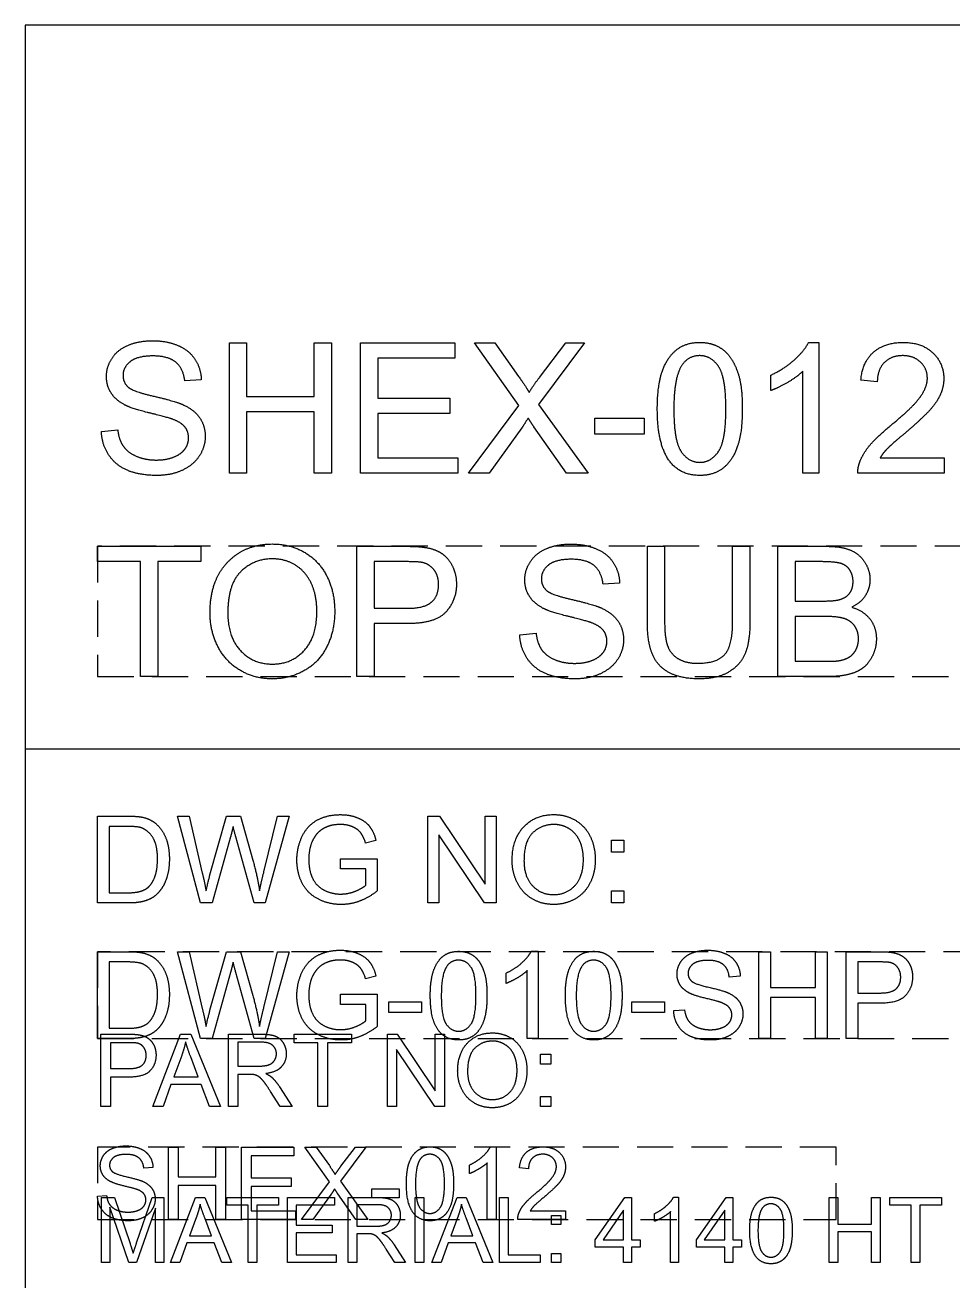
# Model space of a CAD drawing. Header units: millimetres. Extents: x 0 to 340, y 0 to 220.
# Drawn here: x 255 to 267.81, y 17.65 to 35 of the extents above; entities that cross this region are included whole.
import ezdxf

# ---------------------------------------------------------------- set-up
doc = ezdxf.new("R2010")
doc.units = ezdxf.units.MM
doc.linetypes.add('DASHED', pattern=[0.75, 0.5, -0.25])
doc.layers.get('0').update_dxf_attribs({"linetype": 'CONTINUOUS'})

msp = doc.modelspace()

# ---------------------------------------------------------------- linework, layer by layer
for p, q in [((335, 35), (255, 35)), ((255, 35), (255, 5)), ((257.82, 28.809), (257.82, 30.609)), ((257.82, 30.609), (258.058, 30.609)), ((258.058, 30.609), (258.058, 29.87)), ((258.993, 29.87), (258.993, 30.609)), ((258.993, 30.609), (259.232, 30.609)), ((259.232, 30.609), (259.232, 28.809)), ((259.633, 28.809), (259.633, 30.609)), ((259.633, 30.609), (260.935, 30.609)), ((260.935, 30.609), (260.935, 30.397)), ((261.819, 29.747), (261.205, 30.609)), ((261.205, 30.609), (261.488, 30.609)), ((261.488, 30.609), (261.815, 30.148)), ((262.724, 30.609), (262.091, 29.761)), ((262.102, 30.132), (262.465, 30.609)), ((262.465, 30.609), (262.724, 30.609)), ((265.819, 30.617), (265.961, 30.617)), ((265.961, 30.617), (265.961, 28.809)), ((260.935, 30.397), (259.871, 30.397)), ((259.871, 30.397), (259.871, 29.846)), ((265.74, 28.809), (265.74, 30.218)), ((257.433, 30.102), (257.205, 30.085)), ((265.298, 29.951), (265.298, 30.165)), ((266.768, 30.073), (266.541, 30.096)), ((258.058, 29.87), (258.993, 29.87)), ((259.871, 29.846), (260.867, 29.846)), ((260.867, 29.846), (260.867, 29.634)), ((261.123, 28.809), (261.819, 29.747)), ((262.091, 29.761), (262.773, 28.809)), ((258.993, 29.658), (258.058, 29.658)), ((258.058, 29.658), (258.058, 28.809)), ((258.993, 28.809), (258.993, 29.658)), ((260.867, 29.634), (259.871, 29.634)), ((259.871, 29.634), (259.871, 29.022)), ((262.868, 29.35), (262.868, 29.572)), ((262.868, 29.572), (263.547, 29.572)), ((263.547, 29.572), (263.547, 29.35)), ((256.054, 29.388), (256.279, 29.407)), ((261.86, 29.437), (261.409, 28.809)), ((262.478, 28.809), (262.025, 29.451)), ((263.547, 29.35), (262.868, 29.35)), ((259.871, 29.022), (260.976, 29.022)), ((260.976, 29.022), (260.976, 28.809)), ((266.806, 29.022), (267.689, 29.022)), ((267.689, 29.022), (267.689, 28.809)), ((258.058, 28.809), (257.82, 28.809)), ((259.232, 28.809), (258.993, 28.809)), ((260.976, 28.809), (259.633, 28.809)), ((261.409, 28.809), (261.123, 28.809)), ((262.773, 28.809), (262.478, 28.809)), ((265.961, 28.809), (265.74, 28.809)), ((267.689, 28.809), (266.499, 28.809)), ((256, 27.588), (256, 27.8)), ((256, 27.8), (257.427, 27.8)), ((257.427, 27.8), (257.427, 27.588)), ((259.582, 26), (259.582, 27.8)), ((259.582, 27.8), (260.261, 27.8)), ((263.593, 26.76), (263.593, 27.8)), ((263.593, 27.8), (263.831, 27.8)), ((263.831, 27.8), (263.831, 26.761)), ((264.77, 27.8), (265.009, 27.8)), ((264.77, 26.761), (264.77, 27.8)), ((265.009, 27.8), (265.009, 26.76)), ((265.395, 26), (265.395, 27.8)), ((265.395, 27.8), (266.071, 27.8)), ((256.593, 27.588), (256, 27.588)), ((256.593, 26), (256.593, 27.588)), ((257.427, 27.588), (256.831, 27.588)), ((256.831, 27.588), (256.831, 26)), ((260.28, 27.588), (259.82, 27.588)), ((259.82, 27.588), (259.82, 26.944)), ((265.993, 27.588), (265.634, 27.588)), ((265.634, 27.588), (265.634, 27.044)), ((263.21, 27.293), (262.981, 27.276)), ((259.82, 26.944), (260.285, 26.944)), ((265.634, 27.044), (266.023, 27.044)), ((260.281, 26.732), (259.82, 26.732)), ((259.82, 26.732), (259.82, 26)), ((266.05, 26.831), (265.634, 26.831)), ((265.634, 26.831), (265.634, 26.212)), ((261.831, 26.578), (262.056, 26.598)), ((265.634, 26.212), (266.082, 26.212)), ((256.831, 26), (256.593, 26)), ((259.82, 26), (259.582, 26)), ((266.082, 26), (265.395, 26)), ((255, 25), (335, 25)), ((256, 22.873), (256, 24.073)), ((256, 24.073), (256.413, 24.073)), ((257.42, 22.873), (257.102, 24.073)), ((257.102, 24.073), (257.265, 24.073)), ((257.265, 24.073), (257.447, 23.286)), ((257.552, 23.262), (257.78, 24.073)), ((257.78, 24.073), (257.972, 24.073)), ((257.972, 24.073), (258.144, 23.465)), ((258.297, 23.302), (258.485, 24.073)), ((258.645, 24.073), (258.316, 22.873)), ((258.485, 24.073), (258.645, 24.073)), ((260.561, 22.873), (260.561, 24.073)), ((260.561, 24.073), (260.724, 24.073)), ((260.724, 24.073), (261.354, 23.131)), ((261.354, 23.131), (261.354, 24.073)), ((261.354, 24.073), (261.506, 24.073)), ((261.506, 24.073), (261.506, 22.873)), ((256.411, 23.931), (256.159, 23.931)), ((256.159, 23.931), (256.159, 23.014)), ((257.837, 23.787), (257.582, 22.873)), ((258.163, 22.873), (257.91, 23.787)), ((261.344, 22.873), (260.713, 23.816)), ((260.713, 23.816), (260.713, 22.873)), ((259.845, 23.737), (259.702, 23.698)), ((263.099, 23.574), (263.099, 23.742)), ((263.099, 23.742), (263.267, 23.742)), ((263.267, 23.742), (263.267, 23.574)), ((259.354, 23.484), (259.863, 23.485)), ((259.354, 23.344), (259.354, 23.484)), ((259.863, 23.485), (259.863, 23.04)), ((263.267, 23.574), (263.099, 23.574)), ((259.707, 23.344), (259.354, 23.344)), ((259.707, 23.12), (259.707, 23.344)), ((256.159, 23.014), (256.415, 23.014)), ((263.099, 22.873), (263.099, 23.041)), ((263.099, 23.041), (263.267, 23.041)), ((263.267, 23.041), (263.267, 22.873)), ((256.433, 22.873), (256, 22.873)), ((257.582, 22.873), (257.42, 22.873)), ((258.316, 22.873), (258.163, 22.873)), ((260.713, 22.873), (260.561, 22.873)), ((261.506, 22.873), (261.344, 22.873)), ((263.267, 22.873), (263.099, 22.873)), ((256, 21), (256, 22.2)), ((256, 22.2), (256.413, 22.2)), ((256.411, 22.058), (256.159, 22.058)), ((256.159, 22.058), (256.159, 21.142)), ((257.42, 21), (257.102, 22.2)), ((257.102, 22.2), (257.265, 22.2)), ((257.265, 22.2), (257.447, 21.413)), ((257.552, 21.39), (257.78, 22.2)), ((257.78, 22.2), (257.972, 22.2)), ((257.972, 22.2), (258.144, 21.593)), ((258.297, 21.429), (258.485, 22.2)), ((258.645, 22.2), (258.316, 21)), ((258.485, 22.2), (258.645, 22.2)), ((261.988, 22.205), (262.083, 22.205)), ((262.083, 22.205), (262.083, 21)), ((265.133, 21), (265.133, 22.2)), ((265.133, 22.2), (265.292, 22.2)), ((265.292, 22.2), (265.292, 21.707)), ((265.916, 21.707), (265.916, 22.2)), ((265.916, 22.2), (266.075, 22.2)), ((266.075, 22.2), (266.075, 21)), ((266.339, 21), (266.339, 22.2)), ((266.339, 22.2), (266.792, 22.2)), ((266.805, 22.058), (266.498, 22.058)), ((266.498, 22.058), (266.498, 21.629)), ((257.837, 21.914), (257.582, 21)), ((258.163, 21), (257.91, 21.914)), ((259.845, 21.864), (259.702, 21.825)), ((261.641, 21.761), (261.641, 21.904)), ((261.935, 21), (261.935, 21.939)), ((264.876, 21.862), (264.723, 21.85)), ((265.292, 21.707), (265.916, 21.707)), ((259.354, 21.611), (259.863, 21.612)), ((259.354, 21.471), (259.354, 21.611)), ((259.863, 21.612), (259.863, 21.167)), ((265.916, 21.566), (265.292, 21.566)), ((265.292, 21.566), (265.292, 21)), ((265.916, 21), (265.916, 21.566)), ((266.498, 21.629), (266.808, 21.629)), ((259.707, 21.471), (259.354, 21.471)), ((259.707, 21.247), (259.707, 21.471)), ((260.021, 21.36), (260.021, 21.508)), ((260.021, 21.508), (260.473, 21.508)), ((260.473, 21.36), (260.021, 21.36)), ((260.473, 21.508), (260.473, 21.36)), ((263.376, 21.36), (263.376, 21.508)), ((263.376, 21.508), (263.829, 21.508)), ((263.829, 21.36), (263.376, 21.36)), ((263.829, 21.508), (263.829, 21.36)), ((263.956, 21.386), (264.106, 21.399)), ((266.806, 21.488), (266.498, 21.488)), ((266.498, 21.488), (266.498, 21)), ((256.433, 21), (256, 21)), ((256.045, 20.061), (256.045, 21.061)), ((256.045, 21.061), (256.422, 21.061)), ((256.159, 21.142), (256.415, 21.142)), ((256.763, 20.061), (257.147, 21.061)), ((257.147, 21.061), (257.29, 21.061)), ((257.29, 21.061), (257.699, 20.061)), ((257.582, 21), (257.42, 21)), ((257.807, 20.061), (257.807, 21.061)), ((257.807, 21.061), (258.25, 21.061)), ((258.316, 21), (258.163, 21)), ((258.714, 20.943), (258.714, 21.061)), ((258.714, 21.061), (259.506, 21.061)), ((259.506, 21.061), (259.506, 20.943)), ((260.003, 20.061), (260.003, 21.061)), ((260.003, 21.061), (260.139, 21.061)), ((260.139, 21.061), (260.664, 20.276)), ((260.664, 20.276), (260.664, 21.061)), ((260.664, 21.061), (260.791, 21.061)), ((260.791, 21.061), (260.791, 20.061)), ((262.083, 21), (261.935, 21)), ((265.292, 21), (265.133, 21)), ((266.075, 21), (265.916, 21)), ((266.498, 21), (266.339, 21)), ((256.433, 20.943), (256.177, 20.943)), ((256.177, 20.943), (256.177, 20.585)), ((258.256, 20.95), (257.939, 20.95)), ((257.939, 20.95), (257.939, 20.619)), ((259.043, 20.943), (258.714, 20.943)), ((259.043, 20.061), (259.043, 20.943)), ((259.506, 20.943), (259.175, 20.943)), ((259.175, 20.943), (259.175, 20.061)), ((260.656, 20.061), (260.13, 20.847)), ((260.13, 20.847), (260.13, 20.061)), ((257.162, 20.765), (257.052, 20.471)), ((257.391, 20.471), (257.286, 20.748)), ((262.119, 20.645), (262.119, 20.785)), ((262.119, 20.785), (262.259, 20.785)), ((262.259, 20.645), (262.119, 20.645)), ((262.259, 20.785), (262.259, 20.645)), ((256.177, 20.585), (256.436, 20.585)), ((257.052, 20.471), (257.391, 20.471)), ((257.939, 20.619), (258.224, 20.619)), ((258.093, 20.505), (257.939, 20.505)), ((257.939, 20.505), (257.939, 20.061)), ((256.434, 20.467), (256.177, 20.467)), ((256.177, 20.467), (256.177, 20.061)), ((257.014, 20.364), (256.904, 20.061)), ((257.432, 20.364), (257.014, 20.364)), ((257.548, 20.061), (257.432, 20.364)), ((258.514, 20.333), (258.688, 20.061)), ((258.522, 20.061), (258.389, 20.269)), ((262.119, 20.061), (262.119, 20.201)), ((262.119, 20.201), (262.259, 20.201)), ((262.259, 20.201), (262.259, 20.061)), ((256.177, 20.061), (256.045, 20.061)), ((256.904, 20.061), (256.763, 20.061)), ((257.699, 20.061), (257.548, 20.061)), ((257.939, 20.061), (257.807, 20.061)), ((258.688, 20.061), (258.522, 20.061)), ((259.175, 20.061), (259.043, 20.061)), ((260.13, 20.061), (260.003, 20.061)), ((260.791, 20.061), (260.656, 20.061)), ((262.259, 20.061), (262.119, 20.061)), ((256.981, 18.5), (256.981, 19.5)), ((256.981, 19.5), (257.113, 19.5)), ((257.113, 19.5), (257.113, 19.089)), ((257.633, 19.089), (257.633, 19.5)), ((257.633, 19.5), (257.765, 19.5)), ((257.765, 19.5), (257.765, 18.5)), ((257.988, 18.5), (257.988, 19.5)), ((257.988, 19.5), (258.711, 19.5)), ((258.711, 19.5), (258.711, 19.382)), ((259.203, 19.021), (258.862, 19.5)), ((258.862, 19.5), (259.019, 19.5)), ((259.019, 19.5), (259.201, 19.244)), ((259.705, 19.5), (259.354, 19.029)), ((259.36, 19.235), (259.561, 19.5)), ((259.561, 19.5), (259.705, 19.5)), ((261.425, 19.504), (261.504, 19.504)), ((261.504, 19.504), (261.504, 18.5)), ((258.711, 19.382), (258.121, 19.382)), ((258.121, 19.382), (258.121, 19.076)), ((261.381, 18.5), (261.381, 19.282)), ((256.766, 19.218), (256.639, 19.209)), ((257.113, 19.089), (257.633, 19.089)), ((261.136, 19.134), (261.136, 19.253)), ((261.952, 19.202), (261.826, 19.215)), ((257.633, 18.971), (257.113, 18.971)), ((257.113, 18.971), (257.113, 18.5)), ((257.633, 18.5), (257.633, 18.971)), ((258.121, 19.076), (258.674, 19.076)), ((258.674, 18.958), (258.121, 18.958)), ((258.121, 18.958), (258.121, 18.618)), ((258.674, 19.076), (258.674, 18.958)), ((258.816, 18.5), (259.203, 19.021)), ((259.354, 19.029), (259.733, 18.5)), ((259.786, 18.8), (259.786, 18.924)), ((259.786, 18.924), (260.163, 18.924)), ((260.163, 18.924), (260.163, 18.8)), ((256, 18.821), (256.125, 18.832)), ((256.056, 17.905), (256.056, 18.805)), ((256.056, 18.805), (256.236, 18.805)), ((256.236, 18.805), (256.449, 18.167)), ((256.54, 18.178), (256.755, 18.805)), ((256.755, 18.805), (256.915, 18.805)), ((256.915, 18.805), (256.915, 17.905)), ((257.009, 17.905), (257.354, 18.805)), ((257.354, 18.805), (257.483, 18.805)), ((257.483, 18.805), (257.851, 17.905)), ((257.785, 18.698), (257.785, 18.805)), ((257.785, 18.805), (258.499, 18.805)), ((258.499, 18.805), (258.499, 18.698)), ((258.623, 17.905), (258.623, 18.805)), ((258.623, 18.805), (259.274, 18.805)), ((259.226, 18.849), (258.975, 18.5)), ((259.274, 18.805), (259.274, 18.698)), ((259.569, 18.5), (259.317, 18.857)), ((259.461, 17.905), (259.461, 18.805)), ((259.461, 18.805), (259.86, 18.805)), ((260.163, 18.8), (259.786, 18.8)), ((260.388, 17.905), (260.388, 18.805)), ((260.388, 18.805), (260.507, 18.805)), ((260.507, 18.805), (260.507, 17.905)), ((260.618, 17.905), (260.964, 18.805)), ((260.964, 18.805), (261.092, 18.805)), ((261.092, 18.805), (261.46, 17.905)), ((261.55, 17.905), (261.55, 18.805)), ((261.55, 18.805), (261.67, 18.805)), ((261.67, 18.805), (261.67, 18.011)), ((262.872, 18.221), (263.283, 18.805)), ((263.283, 18.805), (263.373, 18.805)), ((263.373, 18.805), (263.373, 18.221)), ((263.953, 18.808), (264.024, 18.808)), ((264.024, 18.808), (264.024, 17.905)), ((264.271, 18.221), (264.681, 18.805)), ((264.681, 18.805), (264.772, 18.805)), ((264.772, 18.805), (264.772, 18.221)), ((266.103, 17.905), (266.103, 18.805)), ((266.103, 18.805), (266.222, 18.805)), ((266.222, 18.805), (266.222, 18.435)), ((266.69, 18.435), (266.69, 18.805)), ((266.69, 18.805), (266.809, 18.805)), ((266.809, 18.805), (266.809, 17.905)), ((266.94, 18.698), (266.94, 18.805)), ((266.94, 18.805), (267.653, 18.805)), ((267.653, 18.805), (267.653, 18.698)), ((256.432, 17.905), (256.171, 18.671)), ((256.171, 18.671), (256.171, 17.905)), ((256.801, 18.658), (256.539, 17.905)), ((256.801, 17.905), (256.801, 18.658)), ((258.082, 18.698), (257.785, 18.698)), ((258.082, 17.905), (258.082, 18.698)), ((258.121, 18.618), (258.735, 18.618)), ((258.499, 18.698), (258.201, 18.698)), ((258.201, 18.698), (258.201, 17.905)), ((258.735, 18.618), (258.735, 18.5)), ((259.274, 18.698), (258.742, 18.698)), ((258.742, 18.698), (258.742, 18.423)), ((259.865, 18.705), (259.58, 18.705)), ((259.58, 18.705), (259.58, 18.407)), ((261.973, 18.618), (262.464, 18.618)), ((262.464, 18.618), (262.464, 18.5)), ((263.263, 18.627), (262.981, 18.221)), ((263.263, 18.221), (263.263, 18.627)), ((263.692, 18.476), (263.692, 18.582)), ((263.913, 17.905), (263.913, 18.609)), ((264.661, 18.627), (264.379, 18.221)), ((264.661, 18.221), (264.661, 18.627)), ((267.236, 18.698), (266.94, 18.698)), ((267.236, 17.905), (267.236, 18.698)), ((267.653, 18.698), (267.356, 18.698)), ((267.356, 18.698), (267.356, 17.905)), ((257.113, 18.5), (256.981, 18.5)), ((257.367, 18.538), (257.268, 18.274)), ((257.573, 18.274), (257.48, 18.523)), ((257.765, 18.5), (257.633, 18.5)), ((258.735, 18.5), (257.988, 18.5)), ((258.742, 18.423), (259.24, 18.423)), ((258.975, 18.5), (258.816, 18.5)), ((259.24, 18.423), (259.24, 18.317)), ((259.733, 18.5), (259.569, 18.5)), ((259.58, 18.407), (259.836, 18.407)), ((260.976, 18.538), (260.878, 18.274)), ((261.183, 18.274), (261.089, 18.523)), ((261.504, 18.5), (261.381, 18.5)), ((262.464, 18.5), (261.803, 18.5)), ((262.271, 18.431), (262.271, 18.557)), ((262.271, 18.557), (262.397, 18.557)), ((262.397, 18.431), (262.271, 18.431)), ((262.397, 18.557), (262.397, 18.431)), ((266.222, 18.435), (266.69, 18.435)), ((257.268, 18.274), (257.573, 18.274)), ((259.24, 18.317), (258.742, 18.317)), ((258.742, 18.317), (258.742, 18.011)), ((259.718, 18.304), (259.58, 18.304)), ((259.58, 18.304), (259.58, 17.905)), ((260.878, 18.274), (261.183, 18.274)), ((262.872, 18.12), (262.872, 18.221)), ((262.981, 18.221), (263.263, 18.221)), ((263.373, 18.221), (263.495, 18.221)), ((263.495, 18.221), (263.495, 18.12)), ((264.271, 18.12), (264.271, 18.221)), ((264.379, 18.221), (264.661, 18.221)), ((264.772, 18.221), (264.893, 18.221)), ((264.893, 18.221), (264.893, 18.12)), ((266.69, 18.329), (266.222, 18.329)), ((266.222, 18.329), (266.222, 17.905)), ((266.69, 17.905), (266.69, 18.329)), ((257.234, 18.177), (257.135, 17.905)), ((257.61, 18.177), (257.234, 18.177)), ((257.715, 17.905), (257.61, 18.177)), ((260.105, 17.905), (259.986, 18.092)), ((260.098, 18.15), (260.254, 17.905)), ((260.843, 18.177), (260.744, 17.905)), ((261.22, 18.177), (260.843, 18.177)), ((261.324, 17.905), (261.22, 18.177)), ((263.263, 18.12), (262.872, 18.12)), ((263.263, 17.905), (263.263, 18.12)), ((263.495, 18.12), (263.373, 18.12)), ((263.373, 18.12), (263.373, 17.905)), ((264.661, 18.12), (264.271, 18.12)), ((264.661, 17.905), (264.661, 18.12)), ((264.893, 18.12), (264.772, 18.12)), ((264.772, 18.12), (264.772, 17.905)), ((256.171, 17.905), (256.056, 17.905)), ((256.539, 17.905), (256.432, 17.905)), ((256.915, 17.905), (256.801, 17.905)), ((257.135, 17.905), (257.009, 17.905)), ((257.851, 17.905), (257.715, 17.905)), ((258.201, 17.905), (258.082, 17.905)), ((259.295, 17.905), (258.623, 17.905)), ((258.742, 18.011), (259.295, 18.011)), ((259.295, 18.011), (259.295, 17.905)), ((259.58, 17.905), (259.461, 17.905)), ((260.254, 17.905), (260.105, 17.905)), ((260.507, 17.905), (260.388, 17.905)), ((260.744, 17.905), (260.618, 17.905)), ((261.46, 17.905), (261.324, 17.905)), ((262.113, 17.905), (261.55, 17.905)), ((261.67, 18.011), (262.113, 18.011)), ((262.113, 18.011), (262.113, 17.905)), ((262.271, 17.905), (262.271, 18.03)), ((262.271, 18.03), (262.397, 18.03)), ((262.397, 17.905), (262.271, 17.905)), ((262.397, 18.03), (262.397, 17.905)), ((263.373, 17.905), (263.263, 17.905)), ((264.024, 17.905), (263.913, 17.905)), ((264.772, 17.905), (264.661, 17.905)), ((266.222, 17.905), (266.103, 17.905)), ((266.809, 17.905), (266.69, 17.905)), ((267.356, 17.905), (267.236, 17.905))]:
    msp.add_line(p, q)
at = {"linetype": 'DASHED'}
for p, q in [((290.56, 27.8), (256, 27.8)), ((256, 27.8), (256, 26)), ((256, 26), (290.56, 26)), ((269.68, 22.2), (256, 22.2)), ((256, 22.2), (256, 21)), ((256, 21), (269.68, 21)), ((266.2, 19.5), (256, 19.5)), ((256, 19.5), (256, 18.5)), ((266.2, 18.5), (266.2, 19.5)), ((256, 18.5), (266.2, 18.5))]:
    msp.add_line(p, q, dxfattribs=at)
for points in [[(256.2, 30.399), (256.277, 30.517), (256.426, 30.579)], [(256.426, 30.579), (256.575, 30.64), (256.756, 30.64)], [(256.756, 30.64), (256.956, 30.64), (257.109, 30.576)], [(257.109, 30.576), (257.262, 30.511), (257.344, 30.386)], [(263.991, 30.511), (264.121, 30.617), (264.317, 30.617)], [(264.317, 30.617), (264.462, 30.617), (264.571, 30.558)], [(264.571, 30.558), (264.681, 30.5), (264.752, 30.39)], [(265.623, 30.376), (265.761, 30.5), (265.819, 30.617)], [(266.717, 30.483), (266.869, 30.617), (267.125, 30.617)], [(267.125, 30.617), (267.384, 30.617), (267.535, 30.473)], [(256.123, 30.144), (256.123, 30.28), (256.2, 30.399)], [(256.766, 30.43), (256.55, 30.43), (256.451, 30.351)], [(257.08, 30.343), (256.974, 30.43), (256.766, 30.43)], [(257.344, 30.386), (257.427, 30.261), (257.433, 30.102)], [(263.796, 30.211), (263.862, 30.405), (263.991, 30.511)], [(264.315, 30.434), (264.163, 30.434), (264.072, 30.305)], [(264.573, 30.288), (264.47, 30.434), (264.315, 30.434)], [(264.752, 30.39), (264.823, 30.28), (264.864, 30.122)], [(265.298, 30.165), (265.484, 30.252), (265.623, 30.376)], [(266.541, 30.096), (266.564, 30.35), (266.717, 30.483)], [(267.12, 30.434), (266.961, 30.434), (266.865, 30.338)], [(267.365, 30.343), (267.271, 30.434), (267.12, 30.434)], [(267.535, 30.473), (267.686, 30.329), (267.686, 30.117)], [(256.451, 30.351), (256.352, 30.272), (256.352, 30.16)], [(257.205, 30.085), (257.186, 30.256), (257.08, 30.343)], [(263.73, 29.697), (263.73, 30.016), (263.796, 30.211)], [(264.072, 30.305), (263.958, 30.14), (263.958, 29.697)], [(264.677, 29.697), (264.677, 30.141), (264.573, 30.288)], [(265.74, 30.218), (265.661, 30.141), (265.531, 30.065)], [(266.865, 30.338), (266.769, 30.242), (266.768, 30.073)], [(267.459, 30.122), (267.459, 30.253), (267.365, 30.343)], [(256.186, 29.92), (256.123, 30.02), (256.123, 30.144)], [(256.352, 30.16), (256.352, 30.063), (256.422, 30)], [(261.815, 30.148), (261.917, 30.004), (261.96, 29.927)], [(261.96, 29.927), (262.02, 30.025), (262.102, 30.132)], [(264.864, 30.122), (264.904, 29.965), (264.904, 29.697)], [(265.531, 30.065), (265.402, 29.989), (265.298, 29.951)], [(267.356, 29.856), (267.459, 29.997), (267.459, 30.122)], [(267.686, 30.117), (267.686, 30.009), (267.642, 29.905)], [(256.378, 29.752), (256.249, 29.82), (256.186, 29.92)], [(256.422, 30), (256.491, 29.938), (256.782, 29.872)], [(256.782, 29.872), (257.072, 29.806), (257.18, 29.757)], [(266.96, 29.475), (267.253, 29.715), (267.356, 29.856)], [(267.642, 29.905), (267.598, 29.8), (267.496, 29.685)], [(256.726, 29.64), (256.478, 29.699), (256.378, 29.752)], [(257.18, 29.757), (257.337, 29.685), (257.412, 29.574)], [(263.908, 28.965), (263.73, 29.19), (263.73, 29.697)], [(263.958, 29.697), (263.958, 29.254), (264.061, 29.107)], [(264.573, 29.108), (264.677, 29.255), (264.677, 29.697)], [(264.904, 29.697), (264.904, 29.38), (264.839, 29.186)], [(267.496, 29.685), (267.393, 29.569), (267.155, 29.368)], [(257.046, 29.552), (256.974, 29.58), (256.726, 29.64)], [(257.208, 29.446), (257.159, 29.509), (257.046, 29.552)], [(257.412, 29.574), (257.487, 29.462), (257.487, 29.318)], [(261.946, 29.572), (261.886, 29.474), (261.86, 29.437)], [(262.025, 29.451), (261.987, 29.507), (261.946, 29.572)], [(256.153, 29.064), (256.059, 29.207), (256.054, 29.388)], [(256.279, 29.407), (256.295, 29.272), (256.353, 29.186)], [(257.257, 29.298), (257.257, 29.383), (257.208, 29.446)], [(257.487, 29.318), (257.487, 29.174), (257.405, 29.047)], [(266.67, 29.202), (266.771, 29.32), (266.96, 29.475)], [(267.155, 29.368), (266.956, 29.201), (266.899, 29.141)], [(256.353, 29.186), (256.411, 29.099), (256.534, 29.046)], [(257.206, 29.144), (257.257, 29.214), (257.257, 29.298)], [(264.839, 29.186), (264.774, 28.991), (264.645, 28.885)], [(266.525, 28.963), (266.57, 29.084), (266.67, 29.202)], [(256.412, 28.85), (256.247, 28.921), (256.153, 29.064)], [(256.534, 29.046), (256.657, 28.992), (256.81, 28.992)], [(256.81, 28.992), (256.947, 28.992), (257.051, 29.033)], [(257.051, 29.033), (257.155, 29.073), (257.206, 29.144)], [(257.405, 29.047), (257.322, 28.92), (257.168, 28.849)], [(264.061, 29.107), (264.165, 28.96), (264.317, 28.96)], [(264.317, 28.96), (264.47, 28.96), (264.573, 29.108)], [(266.899, 29.141), (266.843, 29.082), (266.806, 29.022)], [(256.821, 28.779), (256.577, 28.779), (256.412, 28.85)], [(257.168, 28.849), (257.014, 28.779), (256.821, 28.779)], [(264.317, 28.779), (264.057, 28.779), (263.908, 28.965)], [(264.645, 28.885), (264.515, 28.779), (264.317, 28.779)], [(266.499, 28.809), (266.497, 28.889), (266.525, 28.963)], [(257.794, 27.578), (258.035, 27.832), (258.415, 27.832)], [(258.415, 27.832), (258.664, 27.832), (258.865, 27.713)], [(260.261, 27.8), (260.44, 27.8), (260.534, 27.783)], [(260.534, 27.783), (260.667, 27.761), (260.757, 27.699)], [(261.977, 27.589), (262.054, 27.708), (262.203, 27.769)], [(262.203, 27.769), (262.352, 27.831), (262.533, 27.831)], [(262.533, 27.831), (262.733, 27.831), (262.886, 27.766)], [(262.886, 27.766), (263.039, 27.702), (263.121, 27.577)], [(266.071, 27.8), (266.277, 27.8), (266.402, 27.745)], [(258.416, 27.627), (258.163, 27.627), (257.981, 27.453)], [(258.737, 27.537), (258.594, 27.627), (258.416, 27.627)], [(258.865, 27.713), (259.065, 27.594), (259.17, 27.381)], [(260.502, 27.572), (260.442, 27.588), (260.28, 27.588)], [(260.757, 27.699), (260.846, 27.637), (260.901, 27.525)], [(261.9, 27.335), (261.9, 27.471), (261.977, 27.589)], [(262.543, 27.621), (262.327, 27.621), (262.228, 27.542)], [(262.857, 27.534), (262.751, 27.621), (262.543, 27.621)], [(266.267, 27.562), (266.187, 27.588), (265.993, 27.588)], [(266.402, 27.745), (266.526, 27.691), (266.597, 27.577)], [(257.553, 26.877), (257.553, 27.325), (257.794, 27.578)], [(257.981, 27.453), (257.799, 27.279), (257.799, 26.873)], [(258.955, 27.282), (258.88, 27.446), (258.737, 27.537)], [(260.653, 27.465), (260.596, 27.546), (260.502, 27.572)], [(260.71, 27.272), (260.71, 27.385), (260.653, 27.465)], [(260.901, 27.525), (260.956, 27.413), (260.956, 27.279)], [(262.228, 27.542), (262.129, 27.462), (262.129, 27.351)], [(262.981, 27.276), (262.963, 27.446), (262.857, 27.534)], [(263.121, 27.577), (263.204, 27.451), (263.21, 27.293)], [(266.39, 27.469), (266.347, 27.537), (266.267, 27.562)], [(266.433, 27.311), (266.433, 27.401), (266.39, 27.469)], [(266.597, 27.577), (266.667, 27.464), (266.667, 27.34)], [(259.029, 26.899), (259.029, 27.119), (258.955, 27.282)], [(259.17, 27.381), (259.275, 27.168), (259.275, 26.898)], [(260.613, 27.03), (260.71, 27.116), (260.71, 27.272)], [(260.956, 27.279), (260.956, 27.05), (260.809, 26.891)], [(261.963, 27.111), (261.9, 27.211), (261.9, 27.335)], [(262.129, 27.351), (262.129, 27.254), (262.199, 27.191)], [(266.387, 27.154), (266.433, 27.217), (266.433, 27.311)], [(266.667, 27.34), (266.667, 27.224), (266.605, 27.122)], [(262.155, 26.943), (262.026, 27.011), (261.963, 27.111)], [(262.199, 27.191), (262.268, 27.128), (262.558, 27.063)], [(262.558, 27.063), (262.849, 26.997), (262.957, 26.948)], [(266.023, 27.044), (266.181, 27.044), (266.25, 27.065)], [(266.25, 27.065), (266.341, 27.092), (266.387, 27.154)], [(266.605, 27.122), (266.542, 27.02), (266.416, 26.958)], [(258.855, 26.362), (259.029, 26.551), (259.029, 26.899)], [(259.275, 26.898), (259.275, 26.624), (259.164, 26.408)], [(260.809, 26.891), (260.663, 26.732), (260.281, 26.732)], [(260.285, 26.944), (260.516, 26.944), (260.613, 27.03)], [(262.503, 26.831), (262.255, 26.89), (262.155, 26.943)], [(262.957, 26.948), (263.114, 26.875), (263.189, 26.764)], [(266.416, 26.958), (266.579, 26.91), (266.667, 26.794)], [(257.656, 26.427), (257.553, 26.64), (257.553, 26.877)], [(257.799, 26.873), (257.799, 26.548), (257.974, 26.36)], [(262.823, 26.743), (262.751, 26.771), (262.503, 26.831)], [(262.985, 26.637), (262.936, 26.7), (262.823, 26.743)], [(263.189, 26.764), (263.264, 26.653), (263.264, 26.508)], [(263.662, 26.309), (263.593, 26.474), (263.593, 26.76)], [(263.831, 26.761), (263.831, 26.527), (263.875, 26.416)], [(264.659, 26.303), (264.77, 26.422), (264.77, 26.761)], [(265.009, 26.76), (265.009, 26.489), (264.947, 26.329)], [(266.313, 26.801), (266.222, 26.831), (266.05, 26.831)], [(266.456, 26.697), (266.405, 26.771), (266.313, 26.801)], [(266.667, 26.794), (266.755, 26.679), (266.755, 26.522)], [(261.93, 26.255), (261.836, 26.398), (261.831, 26.578)], [(262.056, 26.598), (262.072, 26.463), (262.13, 26.376)], [(263.034, 26.489), (263.034, 26.573), (262.985, 26.637)], [(266.508, 26.522), (266.508, 26.623), (266.456, 26.697)], [(257.96, 26.092), (257.759, 26.215), (257.656, 26.427)], [(259.164, 26.408), (259.054, 26.192), (258.851, 26.08)], [(262.13, 26.376), (262.188, 26.29), (262.311, 26.236)], [(262.983, 26.335), (263.034, 26.405), (263.034, 26.489)], [(263.264, 26.508), (263.264, 26.365), (263.182, 26.238)], [(263.875, 26.416), (263.918, 26.305), (264.024, 26.244)], [(266.381, 26.27), (266.437, 26.305), (266.472, 26.37)], [(266.472, 26.37), (266.508, 26.436), (266.508, 26.522)], [(266.755, 26.522), (266.755, 26.395), (266.701, 26.287)], [(257.974, 26.36), (258.149, 26.173), (258.413, 26.173)], [(258.413, 26.173), (258.682, 26.173), (258.855, 26.362)], [(262.189, 26.041), (262.024, 26.112), (261.93, 26.255)], [(262.311, 26.236), (262.434, 26.183), (262.587, 26.183)], [(262.587, 26.183), (262.724, 26.183), (262.828, 26.223)], [(262.828, 26.223), (262.932, 26.264), (262.983, 26.335)], [(263.182, 26.238), (263.099, 26.111), (262.945, 26.04)], [(263.891, 26.056), (263.73, 26.144), (263.662, 26.309)], [(264.024, 26.244), (264.131, 26.184), (264.284, 26.184)], [(264.284, 26.184), (264.547, 26.184), (264.659, 26.303)], [(264.947, 26.329), (264.886, 26.169), (264.726, 26.069)], [(266.082, 26.212), (266.197, 26.212), (266.244, 26.221)], [(266.244, 26.221), (266.326, 26.236), (266.381, 26.27)], [(266.701, 26.287), (266.648, 26.178), (266.569, 26.119)], [(258.414, 25.969), (258.16, 25.969), (257.96, 26.092)], [(258.851, 26.08), (258.648, 25.969), (258.414, 25.969)], [(262.598, 25.969), (262.354, 25.969), (262.189, 26.041)], [(262.945, 26.04), (262.791, 25.969), (262.598, 25.969)], [(264.305, 25.969), (264.052, 25.969), (263.891, 26.056)], [(264.726, 26.069), (264.565, 25.969), (264.305, 25.969)], [(266.372, 26.03), (266.254, 26), (266.082, 26)], [(266.569, 26.119), (266.491, 26.06), (266.372, 26.03)], [(256.413, 24.073), (256.553, 24.073), (256.627, 24.056)], [(256.627, 24.056), (256.73, 24.032), (256.803, 23.97)], [(256.803, 23.97), (256.898, 23.889), (256.945, 23.765)], [(258.826, 23.794), (258.899, 23.946), (259.037, 24.02)], [(259.037, 24.02), (259.174, 24.093), (259.354, 24.093)], [(259.354, 23.957), (259.246, 23.957), (259.166, 23.924)], [(259.354, 24.093), (259.484, 24.093), (259.589, 24.051)], [(259.52, 23.926), (259.445, 23.957), (259.354, 23.957)], [(259.589, 24.051), (259.694, 24.009), (259.754, 23.934)], [(261.885, 23.925), (262.046, 24.094), (262.3, 24.094)], [(262.3, 23.957), (262.132, 23.957), (262.01, 23.842)], [(262.3, 24.094), (262.466, 24.094), (262.599, 24.015)], [(262.514, 23.897), (262.419, 23.957), (262.3, 23.957)], [(262.599, 24.015), (262.733, 23.935), (262.803, 23.793)], [(256.616, 23.907), (256.553, 23.931), (256.411, 23.931)], [(256.767, 23.771), (256.705, 23.872), (256.616, 23.907)], [(256.828, 23.482), (256.828, 23.67), (256.767, 23.771)], [(257.872, 23.928), (257.853, 23.845), (257.837, 23.787)], [(257.91, 23.787), (257.878, 23.902), (257.872, 23.928)], [(258.753, 23.467), (258.753, 23.642), (258.826, 23.794)], [(259.038, 23.837), (258.989, 23.783), (258.962, 23.718)], [(259.166, 23.924), (259.087, 23.891), (259.038, 23.837)], [(259.634, 23.842), (259.594, 23.894), (259.52, 23.926)], [(259.702, 23.698), (259.674, 23.79), (259.634, 23.842)], [(259.754, 23.934), (259.814, 23.858), (259.845, 23.737)], [(261.725, 23.457), (261.725, 23.756), (261.885, 23.925)], [(262.01, 23.842), (261.889, 23.726), (261.889, 23.455)], [(262.659, 23.728), (262.61, 23.837), (262.514, 23.897)], [(262.803, 23.793), (262.873, 23.651), (262.873, 23.471)], [(256.945, 23.765), (256.992, 23.64), (256.992, 23.479)], [(258.962, 23.718), (258.917, 23.607), (258.917, 23.477)], [(262.709, 23.472), (262.709, 23.619), (262.659, 23.728)], [(256.797, 23.251), (256.828, 23.346), (256.828, 23.482)], [(256.992, 23.479), (256.992, 23.343), (256.96, 23.237)], [(258.144, 23.465), (258.208, 23.24), (258.237, 23.041)], [(258.826, 23.147), (258.753, 23.29), (258.753, 23.467)], [(258.917, 23.477), (258.917, 23.317), (258.972, 23.208)], [(261.794, 23.158), (261.725, 23.299), (261.725, 23.457)], [(261.889, 23.455), (261.889, 23.238), (262.005, 23.113)], [(262.593, 23.114), (262.709, 23.24), (262.709, 23.472)], [(262.873, 23.471), (262.873, 23.289), (262.799, 23.145)], [(256.709, 23.099), (256.765, 23.155), (256.797, 23.251)], [(257.447, 23.286), (257.477, 23.163), (257.498, 23.041)], [(257.498, 23.041), (257.544, 23.233), (257.552, 23.262)], [(258.237, 23.041), (258.26, 23.154), (258.297, 23.302)], [(256.601, 23.037), (256.669, 23.059), (256.709, 23.099)], [(256.96, 23.237), (256.928, 23.132), (256.878, 23.062)], [(259.045, 22.928), (258.9, 23.004), (258.826, 23.147)], [(258.972, 23.208), (259.027, 23.1), (259.133, 23.048)], [(259.558, 23.035), (259.656, 23.075), (259.707, 23.12)], [(261.996, 22.934), (261.862, 23.016), (261.794, 23.158)], [(262.005, 23.113), (262.122, 22.988), (262.298, 22.988)], [(262.298, 22.988), (262.477, 22.988), (262.593, 23.114)], [(262.799, 23.145), (262.725, 23.001), (262.59, 22.926)], [(256.415, 23.014), (256.534, 23.014), (256.601, 23.037)], [(256.769, 22.953), (256.71, 22.914), (256.626, 22.893)], [(256.878, 23.062), (256.828, 22.993), (256.769, 22.953)], [(259.366, 22.852), (259.189, 22.852), (259.045, 22.928)], [(259.133, 23.048), (259.238, 22.996), (259.357, 22.996)], [(259.357, 22.996), (259.46, 22.996), (259.558, 23.035)], [(259.621, 22.899), (259.497, 22.852), (259.366, 22.852)], [(259.863, 23.04), (259.746, 22.947), (259.621, 22.899)], [(262.299, 22.852), (262.129, 22.852), (261.996, 22.934)], [(262.59, 22.926), (262.455, 22.852), (262.299, 22.852)], [(256.626, 22.893), (256.542, 22.873), (256.433, 22.873)], [(259.037, 22.147), (259.174, 22.22), (259.354, 22.22)], [(259.354, 22.22), (259.484, 22.22), (259.589, 22.178)], [(264.204, 22.18), (264.303, 22.22), (264.425, 22.22)], [(264.425, 22.22), (264.558, 22.22), (264.66, 22.177)], [(256.616, 22.034), (256.553, 22.058), (256.411, 22.058)], [(256.413, 22.2), (256.553, 22.2), (256.627, 22.183)], [(256.767, 21.898), (256.705, 21.999), (256.616, 22.034)], [(256.627, 22.183), (256.73, 22.159), (256.803, 22.097)], [(256.803, 22.097), (256.898, 22.017), (256.945, 21.892)], [(257.872, 22.055), (257.853, 21.972), (257.837, 21.914)], [(257.91, 21.914), (257.878, 22.029), (257.872, 22.055)], [(258.826, 21.921), (258.899, 22.073), (259.037, 22.147)], [(259.166, 22.051), (259.087, 22.018), (259.038, 21.964)], [(259.354, 22.085), (259.246, 22.085), (259.166, 22.051)], [(259.52, 22.053), (259.445, 22.085), (259.354, 22.085)], [(259.634, 21.969), (259.594, 22.022), (259.52, 22.053)], [(259.589, 22.178), (259.694, 22.136), (259.754, 22.061)], [(259.754, 22.061), (259.814, 21.986), (259.845, 21.864)], [(260.639, 21.934), (260.683, 22.064), (260.769, 22.135)], [(260.769, 22.135), (260.856, 22.205), (260.987, 22.205)], [(260.985, 22.083), (260.883, 22.083), (260.823, 21.997)], [(261.157, 21.986), (261.088, 22.083), (260.985, 22.083)], [(260.987, 22.205), (261.083, 22.205), (261.156, 22.166)], [(261.156, 22.166), (261.229, 22.127), (261.276, 22.054)], [(261.276, 22.054), (261.324, 21.981), (261.351, 21.875)], [(261.641, 21.904), (261.764, 21.962), (261.857, 22.044)], [(261.857, 22.044), (261.949, 22.127), (261.988, 22.205)], [(262.504, 21.934), (262.548, 22.064), (262.634, 22.135)], [(262.634, 22.135), (262.72, 22.205), (262.851, 22.205)], [(262.85, 22.083), (262.748, 22.083), (262.688, 21.997)], [(263.022, 21.986), (262.953, 22.083), (262.85, 22.083)], [(262.851, 22.205), (262.948, 22.205), (263.021, 22.166)], [(263.021, 22.166), (263.094, 22.127), (263.141, 22.054)], [(263.141, 22.054), (263.189, 21.981), (263.216, 21.875)], [(264.002, 21.89), (264.002, 21.981), (264.054, 22.06)], [(264.054, 22.06), (264.105, 22.139), (264.204, 22.18)], [(264.431, 22.08), (264.287, 22.08), (264.221, 22.028)], [(264.64, 22.022), (264.569, 22.08), (264.431, 22.08)], [(264.66, 22.177), (264.762, 22.135), (264.817, 22.051)], [(264.817, 22.051), (264.871, 21.968), (264.876, 21.862)], [(266.792, 22.2), (266.911, 22.2), (266.974, 22.189)], [(266.953, 22.048), (266.913, 22.058), (266.805, 22.058)], [(267.053, 21.977), (267.015, 22.031), (266.953, 22.048)], [(266.974, 22.189), (267.063, 22.174), (267.123, 22.132)], [(267.123, 22.132), (267.182, 22.091), (267.219, 22.017)], [(256.828, 21.609), (256.828, 21.797), (256.767, 21.898)], [(256.945, 21.892), (256.992, 21.767), (256.992, 21.607)], [(258.753, 21.594), (258.753, 21.769), (258.826, 21.921)], [(259.038, 21.964), (258.989, 21.91), (258.962, 21.846)], [(259.702, 21.825), (259.674, 21.917), (259.634, 21.969)], [(260.595, 21.592), (260.595, 21.805), (260.639, 21.934)], [(260.823, 21.997), (260.747, 21.887), (260.747, 21.592)], [(261.226, 21.592), (261.226, 21.888), (261.157, 21.986)], [(261.351, 21.875), (261.378, 21.77), (261.378, 21.592)], [(261.935, 21.939), (261.882, 21.888), (261.796, 21.837)], [(262.46, 21.592), (262.46, 21.805), (262.504, 21.934)], [(262.688, 21.997), (262.611, 21.887), (262.611, 21.592)], [(263.091, 21.592), (263.091, 21.888), (263.022, 21.986)], [(263.216, 21.875), (263.243, 21.77), (263.243, 21.592)], [(264.044, 21.74), (264.002, 21.807), (264.002, 21.89)], [(264.221, 22.028), (264.155, 21.975), (264.155, 21.9)], [(264.155, 21.9), (264.155, 21.836), (264.202, 21.794)], [(264.723, 21.85), (264.711, 21.964), (264.64, 22.022)], [(267.091, 21.848), (267.091, 21.923), (267.053, 21.977)], [(267.219, 22.017), (267.255, 21.942), (267.255, 21.853)], [(258.962, 21.846), (258.917, 21.734), (258.917, 21.604)], [(261.796, 21.837), (261.709, 21.787), (261.641, 21.761)], [(264.172, 21.629), (264.086, 21.674), (264.044, 21.74)], [(264.202, 21.794), (264.248, 21.752), (264.441, 21.708)], [(264.441, 21.708), (264.635, 21.665), (264.707, 21.632)], [(266.808, 21.629), (266.962, 21.629), (267.027, 21.687)], [(267.027, 21.687), (267.091, 21.744), (267.091, 21.848)], [(267.255, 21.853), (267.255, 21.7), (267.158, 21.594)], [(256.797, 21.378), (256.828, 21.473), (256.828, 21.609)], [(256.992, 21.607), (256.992, 21.47), (256.96, 21.364)], [(258.144, 21.593), (258.208, 21.367), (258.237, 21.168)], [(258.826, 21.274), (258.753, 21.417), (258.753, 21.594)], [(258.917, 21.604), (258.917, 21.444), (258.972, 21.336)], [(260.714, 21.104), (260.595, 21.254), (260.595, 21.592)], [(260.747, 21.592), (260.747, 21.296), (260.816, 21.198)], [(261.157, 21.199), (261.226, 21.297), (261.226, 21.592)], [(261.378, 21.592), (261.378, 21.381), (261.335, 21.251)], [(262.579, 21.104), (262.46, 21.254), (262.46, 21.592)], [(262.611, 21.592), (262.611, 21.296), (262.681, 21.198)], [(263.022, 21.199), (263.091, 21.297), (263.091, 21.592)], [(263.243, 21.592), (263.243, 21.381), (263.199, 21.251)], [(264.404, 21.554), (264.239, 21.593), (264.172, 21.629)], [(264.618, 21.495), (264.569, 21.514), (264.404, 21.554)], [(264.707, 21.632), (264.812, 21.584), (264.862, 21.51)], [(267.158, 21.594), (267.06, 21.488), (266.806, 21.488)], [(256.709, 21.226), (256.765, 21.282), (256.797, 21.378)], [(256.96, 21.364), (256.928, 21.259), (256.878, 21.189)], [(257.447, 21.413), (257.477, 21.29), (257.498, 21.168)], [(257.498, 21.168), (257.544, 21.36), (257.552, 21.39)], [(258.237, 21.168), (258.26, 21.282), (258.297, 21.429)], [(264.022, 21.17), (263.96, 21.265), (263.956, 21.386)], [(264.106, 21.399), (264.117, 21.309), (264.156, 21.251)], [(264.726, 21.424), (264.693, 21.467), (264.618, 21.495)], [(264.759, 21.326), (264.759, 21.382), (264.726, 21.424)], [(264.912, 21.339), (264.912, 21.243), (264.857, 21.158)], [(264.862, 21.51), (264.912, 21.435), (264.912, 21.339)], [(256.601, 21.164), (256.669, 21.186), (256.709, 21.226)], [(256.878, 21.189), (256.828, 21.12), (256.769, 21.081)], [(259.045, 21.055), (258.9, 21.131), (258.826, 21.274)], [(258.972, 21.336), (259.027, 21.228), (259.133, 21.175)], [(259.133, 21.175), (259.238, 21.123), (259.357, 21.123)], [(259.558, 21.162), (259.656, 21.202), (259.707, 21.247)], [(259.863, 21.167), (259.746, 21.074), (259.621, 21.027)], [(260.816, 21.198), (260.885, 21.101), (260.987, 21.101)], [(260.987, 21.101), (261.088, 21.101), (261.157, 21.199)], [(261.335, 21.251), (261.291, 21.121), (261.205, 21.05)], [(262.681, 21.198), (262.75, 21.101), (262.851, 21.101)], [(262.851, 21.101), (262.953, 21.101), (263.022, 21.199)], [(263.199, 21.251), (263.156, 21.121), (263.069, 21.05)], [(264.195, 21.027), (264.085, 21.074), (264.022, 21.17)], [(264.156, 21.251), (264.195, 21.193), (264.276, 21.158)], [(264.621, 21.149), (264.691, 21.176), (264.725, 21.223)], [(264.725, 21.223), (264.759, 21.27), (264.759, 21.326)], [(256.415, 21.142), (256.534, 21.142), (256.601, 21.164)], [(256.422, 21.061), (256.522, 21.061), (256.574, 21.051)], [(256.626, 21.02), (256.542, 21), (256.433, 21)], [(256.574, 21.051), (256.648, 21.039), (256.698, 21.004)], [(256.769, 21.081), (256.71, 21.041), (256.626, 21.02)], [(256.698, 21.004), (256.748, 20.97), (256.778, 20.908)], [(258.25, 21.061), (258.384, 21.061), (258.454, 21.034)], [(258.454, 21.034), (258.523, 21.007), (258.565, 20.939)], [(259.366, 20.98), (259.189, 20.98), (259.045, 21.055)], [(259.357, 21.123), (259.46, 21.123), (259.558, 21.162)], [(259.621, 21.027), (259.497, 20.98), (259.366, 20.98)], [(260.987, 20.98), (260.813, 20.98), (260.714, 21.104)], [(261.205, 21.05), (261.118, 20.98), (260.987, 20.98)], [(261.107, 20.938), (261.241, 21.078), (261.452, 21.078)], [(261.452, 21.078), (261.591, 21.078), (261.702, 21.012)], [(261.702, 21.012), (261.813, 20.946), (261.871, 20.828)], [(262.851, 20.98), (262.678, 20.98), (262.579, 21.104)], [(263.069, 21.05), (262.983, 20.98), (262.851, 20.98)], [(264.468, 20.98), (264.305, 20.98), (264.195, 21.027)], [(264.276, 21.158), (264.358, 21.122), (264.461, 21.122)], [(264.461, 21.122), (264.551, 21.122), (264.621, 21.149)], [(264.699, 21.027), (264.596, 20.98), (264.468, 20.98)], [(264.857, 21.158), (264.802, 21.074), (264.699, 21.027)], [(256.557, 20.934), (256.523, 20.943), (256.433, 20.943)], [(256.64, 20.875), (256.608, 20.92), (256.557, 20.934)], [(256.672, 20.767), (256.672, 20.83), (256.64, 20.875)], [(256.778, 20.908), (256.808, 20.846), (256.808, 20.771)], [(257.216, 20.956), (257.196, 20.859), (257.162, 20.765)], [(257.286, 20.748), (257.239, 20.874), (257.216, 20.956)], [(258.418, 20.905), (258.367, 20.95), (258.256, 20.95)], [(258.47, 20.788), (258.47, 20.859), (258.418, 20.905)], [(258.565, 20.939), (258.606, 20.87), (258.606, 20.788)], [(260.973, 20.548), (260.973, 20.797), (261.107, 20.938)], [(261.211, 20.868), (261.11, 20.771), (261.11, 20.546)], [(261.453, 20.965), (261.312, 20.965), (261.211, 20.868)], [(261.631, 20.914), (261.552, 20.965), (261.453, 20.965)], [(261.752, 20.773), (261.711, 20.864), (261.631, 20.914)], [(261.871, 20.828), (261.93, 20.709), (261.93, 20.559)], [(256.618, 20.633), (256.672, 20.681), (256.672, 20.767)], [(256.808, 20.771), (256.808, 20.644), (256.727, 20.556)], [(258.366, 20.638), (258.417, 20.657), (258.443, 20.698)], [(258.443, 20.698), (258.47, 20.739), (258.47, 20.788)], [(258.606, 20.788), (258.606, 20.681), (258.538, 20.608)], [(261.793, 20.56), (261.793, 20.682), (261.752, 20.773)], [(256.727, 20.556), (256.646, 20.467), (256.434, 20.467)], [(256.436, 20.585), (256.564, 20.585), (256.618, 20.633)], [(258.166, 20.5), (258.144, 20.505), (258.093, 20.505)], [(258.227, 20.473), (258.197, 20.492), (258.166, 20.5)], [(258.224, 20.619), (258.314, 20.619), (258.366, 20.638)], [(258.294, 20.407), (258.256, 20.454), (258.227, 20.473)], [(258.538, 20.608), (258.469, 20.535), (258.325, 20.516)], [(258.325, 20.516), (258.377, 20.49), (258.405, 20.466)], [(261.031, 20.298), (260.973, 20.416), (260.973, 20.548)], [(261.11, 20.546), (261.11, 20.365), (261.207, 20.261)], [(261.697, 20.262), (261.793, 20.367), (261.793, 20.56)], [(261.93, 20.559), (261.93, 20.407), (261.868, 20.287)], [(258.389, 20.269), (258.332, 20.359), (258.294, 20.407)], [(258.405, 20.466), (258.462, 20.413), (258.514, 20.333)], [(261.199, 20.112), (261.088, 20.18), (261.031, 20.298)], [(261.207, 20.261), (261.304, 20.157), (261.451, 20.157)], [(261.451, 20.157), (261.6, 20.157), (261.697, 20.262)], [(261.868, 20.287), (261.807, 20.167), (261.694, 20.105)], [(261.452, 20.044), (261.31, 20.044), (261.199, 20.112)], [(261.694, 20.105), (261.582, 20.044), (261.452, 20.044)], [(256.081, 19.383), (256.124, 19.449), (256.207, 19.483)], [(256.207, 19.483), (256.289, 19.517), (256.39, 19.517)], [(256.39, 19.517), (256.501, 19.517), (256.586, 19.481)], [(256.586, 19.481), (256.671, 19.445), (256.717, 19.376)], [(260.301, 19.279), (260.338, 19.387), (260.41, 19.445)], [(260.41, 19.445), (260.482, 19.504), (260.591, 19.504)], [(260.591, 19.504), (260.671, 19.504), (260.732, 19.472)], [(260.732, 19.472), (260.793, 19.439), (260.832, 19.378)], [(261.316, 19.37), (261.393, 19.439), (261.425, 19.504)], [(261.826, 19.215), (261.839, 19.356), (261.924, 19.43)], [(261.924, 19.43), (262.008, 19.504), (262.151, 19.504)], [(262.151, 19.504), (262.295, 19.504), (262.379, 19.424)], [(256.038, 19.241), (256.038, 19.317), (256.081, 19.383)], [(256.221, 19.356), (256.166, 19.312), (256.166, 19.25)], [(256.396, 19.4), (256.276, 19.4), (256.221, 19.356)], [(256.57, 19.352), (256.511, 19.4), (256.396, 19.4)], [(256.639, 19.209), (256.629, 19.304), (256.57, 19.352)], [(256.717, 19.376), (256.763, 19.306), (256.766, 19.218)], [(260.265, 18.993), (260.265, 19.171), (260.301, 19.279)], [(260.454, 19.331), (260.391, 19.239), (260.391, 18.993)], [(260.589, 19.402), (260.505, 19.402), (260.454, 19.331)], [(260.733, 19.321), (260.675, 19.402), (260.589, 19.402)], [(260.791, 18.993), (260.791, 19.24), (260.733, 19.321)], [(260.832, 19.378), (260.872, 19.317), (260.894, 19.23)], [(261.136, 19.253), (261.239, 19.302), (261.316, 19.37)], [(261.381, 19.282), (261.337, 19.24), (261.265, 19.198)], [(262.006, 19.349), (261.953, 19.296), (261.952, 19.202)], [(262.148, 19.402), (262.059, 19.402), (262.006, 19.349)], [(262.284, 19.352), (262.232, 19.402), (262.148, 19.402)], [(262.336, 19.229), (262.336, 19.302), (262.284, 19.352)], [(262.379, 19.424), (262.462, 19.344), (262.462, 19.226)], [(256.073, 19.117), (256.038, 19.173), (256.038, 19.241)], [(256.18, 19.024), (256.108, 19.061), (256.073, 19.117)], [(256.166, 19.25), (256.166, 19.196), (256.205, 19.162)], [(256.205, 19.162), (256.243, 19.127), (256.404, 19.09)], [(256.404, 19.09), (256.565, 19.054), (256.626, 19.027)], [(259.201, 19.244), (259.257, 19.164), (259.281, 19.121)], [(259.281, 19.121), (259.314, 19.175), (259.36, 19.235)], [(260.894, 19.23), (260.917, 19.142), (260.917, 18.993)], [(261.265, 19.198), (261.193, 19.156), (261.136, 19.134)], [(262.279, 19.082), (262.336, 19.16), (262.336, 19.229)], [(262.438, 19.108), (262.413, 19.05), (262.356, 18.986)], [(262.462, 19.226), (262.462, 19.166), (262.438, 19.108)], [(256.373, 18.961), (256.235, 18.995), (256.18, 19.024)], [(256.551, 18.913), (256.511, 18.928), (256.373, 18.961)], [(256.641, 18.854), (256.614, 18.889), (256.551, 18.913)], [(256.626, 19.027), (256.713, 18.986), (256.754, 18.925)], [(256.754, 18.925), (256.796, 18.863), (256.796, 18.782)], [(259.274, 18.924), (259.24, 18.869), (259.226, 18.849)], [(259.317, 18.857), (259.296, 18.887), (259.274, 18.924)], [(260.364, 18.587), (260.265, 18.711), (260.265, 18.993)], [(260.391, 18.993), (260.391, 18.747), (260.448, 18.665)], [(260.733, 18.666), (260.791, 18.748), (260.791, 18.993)], [(260.917, 18.993), (260.917, 18.817), (260.881, 18.709)], [(262.059, 18.87), (262.222, 19.003), (262.279, 19.082)], [(262.356, 18.986), (262.299, 18.922), (262.167, 18.81)], [(256.055, 18.642), (256.003, 18.721), (256, 18.821)], [(256.125, 18.832), (256.134, 18.757), (256.166, 18.709)], [(256.64, 18.686), (256.668, 18.725), (256.668, 18.771)], [(256.668, 18.771), (256.668, 18.819), (256.641, 18.854)], [(256.796, 18.782), (256.796, 18.703), (256.75, 18.632)], [(259.86, 18.805), (259.981, 18.805), (260.043, 18.78)], [(260.043, 18.78), (260.106, 18.756), (260.143, 18.695)], [(261.898, 18.718), (261.954, 18.784), (262.059, 18.87)], [(262.167, 18.81), (262.057, 18.718), (262.025, 18.685)], [(263.854, 18.688), (263.924, 18.75), (263.953, 18.808)], [(265.039, 18.605), (265.072, 18.703), (265.137, 18.756)], [(265.137, 18.756), (265.201, 18.808), (265.3, 18.808)], [(265.3, 18.808), (265.372, 18.808), (265.427, 18.779)], [(265.427, 18.779), (265.481, 18.75), (265.517, 18.695)], [(256.199, 18.523), (256.107, 18.562), (256.055, 18.642)], [(256.166, 18.709), (256.198, 18.661), (256.267, 18.631)], [(256.267, 18.631), (256.335, 18.602), (256.42, 18.602)], [(256.42, 18.602), (256.496, 18.602), (256.554, 18.624)], [(256.554, 18.624), (256.612, 18.647), (256.64, 18.686)], [(256.75, 18.632), (256.705, 18.561), (256.619, 18.522)], [(257.416, 18.71), (257.398, 18.624), (257.367, 18.538)], [(257.48, 18.523), (257.437, 18.637), (257.416, 18.71)], [(260.012, 18.664), (259.965, 18.705), (259.865, 18.705)], [(260.058, 18.559), (260.058, 18.623), (260.012, 18.664)], [(260.143, 18.695), (260.181, 18.633), (260.181, 18.559)], [(260.591, 18.483), (260.446, 18.483), (260.364, 18.587)], [(260.448, 18.665), (260.506, 18.584), (260.591, 18.584)], [(260.591, 18.584), (260.675, 18.584), (260.733, 18.666)], [(260.881, 18.709), (260.844, 18.601), (260.773, 18.542)], [(261.025, 18.71), (261.008, 18.624), (260.976, 18.538)], [(261.089, 18.523), (261.046, 18.637), (261.025, 18.71)], [(261.803, 18.5), (261.802, 18.544), (261.817, 18.585)], [(261.817, 18.585), (261.842, 18.653), (261.898, 18.718)], [(262.025, 18.685), (261.994, 18.651), (261.973, 18.618)], [(263.692, 18.582), (263.785, 18.626), (263.854, 18.688)], [(263.913, 18.609), (263.873, 18.571), (263.809, 18.533)], [(265.006, 18.348), (265.006, 18.508), (265.039, 18.605)], [(265.177, 18.652), (265.12, 18.57), (265.12, 18.348)], [(265.298, 18.717), (265.222, 18.717), (265.177, 18.652)], [(265.428, 18.644), (265.376, 18.717), (265.298, 18.717)], [(265.479, 18.348), (265.479, 18.571), (265.428, 18.644)], [(265.517, 18.695), (265.553, 18.64), (265.573, 18.561)], [(256.426, 18.483), (256.291, 18.483), (256.199, 18.523)], [(256.619, 18.522), (256.533, 18.483), (256.426, 18.483)], [(259.836, 18.407), (259.918, 18.407), (259.964, 18.424)], [(260.119, 18.398), (260.057, 18.332), (259.927, 18.314)], [(259.964, 18.424), (260.01, 18.441), (260.034, 18.478)], [(260.034, 18.478), (260.058, 18.515), (260.058, 18.559)], [(260.181, 18.559), (260.181, 18.463), (260.119, 18.398)], [(260.773, 18.542), (260.701, 18.483), (260.591, 18.483)], [(263.809, 18.533), (263.744, 18.495), (263.692, 18.476)], [(265.573, 18.561), (265.593, 18.482), (265.593, 18.348)], [(259.785, 18.3), (259.765, 18.304), (259.718, 18.304)], [(259.839, 18.276), (259.812, 18.293), (259.785, 18.3)], [(259.9, 18.216), (259.866, 18.259), (259.839, 18.276)], [(259.986, 18.092), (259.933, 18.173), (259.9, 18.216)], [(259.927, 18.314), (259.974, 18.291), (259.999, 18.269)], [(259.999, 18.269), (260.051, 18.221), (260.098, 18.15)], [(265.095, 17.983), (265.006, 18.095), (265.006, 18.348)], [(265.12, 18.348), (265.12, 18.127), (265.172, 18.054)], [(265.428, 18.054), (265.479, 18.127), (265.479, 18.348)], [(265.593, 18.348), (265.593, 18.19), (265.561, 18.093)], [(256.449, 18.167), (256.478, 18.078), (256.492, 18.034)], [(256.492, 18.034), (256.507, 18.083), (256.54, 18.178)], [(265.172, 18.054), (265.223, 17.98), (265.3, 17.98)], [(265.3, 17.98), (265.376, 17.98), (265.428, 18.054)], [(265.561, 18.093), (265.528, 17.995), (265.463, 17.942)], [(265.3, 17.889), (265.169, 17.889), (265.095, 17.983)], [(265.463, 17.942), (265.398, 17.889), (265.3, 17.889)]]:
    msp.add_open_spline(points, degree=2)

doc.saveas('drawing.dxf')
